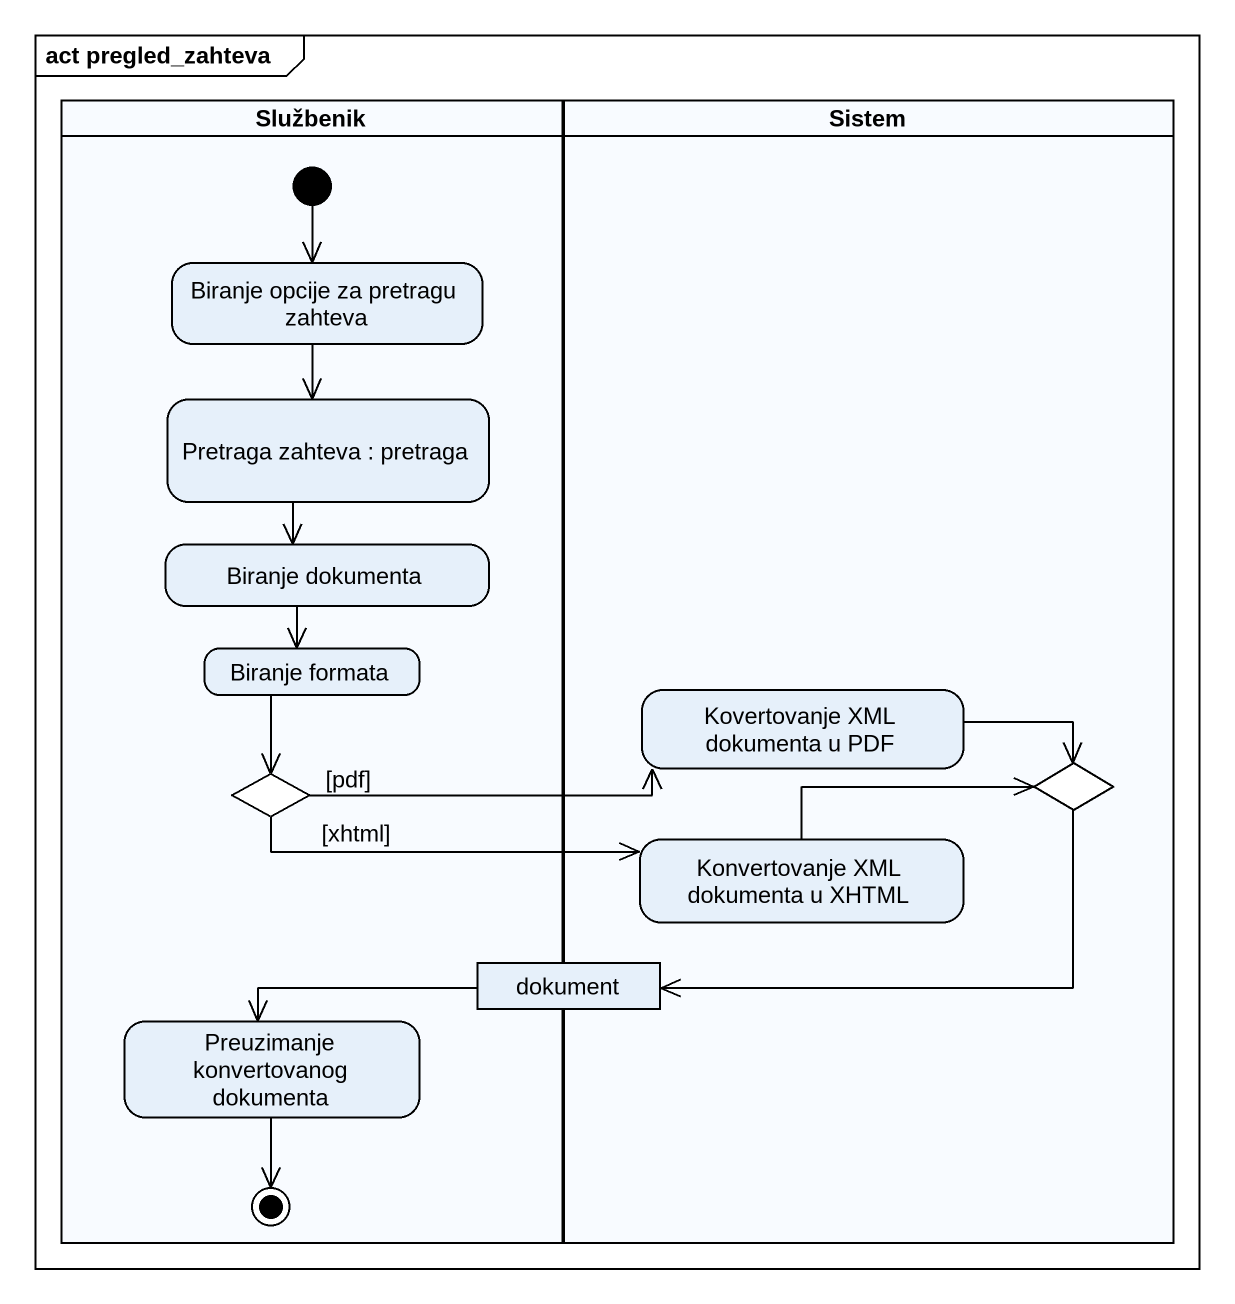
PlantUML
@startuml
mainframe act pregled_zahteva
hide empty description
state Službenik <<partition>> {
  state "Biranje opcije za pretragu zahteva" as Biranje_opcije_za_pretragu
  state "Pretraga zahteva : pretraga" as Pretraga_zahteva
  state "Biranje dokumenta" as Biranje_dokumenta
  state "Biranje formata" as Biranje_formata
  state choice1 <<choice>>
  state "Preuzimanje konvertovanog dokumenta" as Preuzimanje_konvertovanog
  [*] --> Biranje_opcije_za_pretragu
  Preuzimanje_konvertovanog --> [*]
}
state Sistem <<partition>> {
  state "Kovertovanje XML dokumenta u PDF" as Kovertovanje_XML_dokumenta
  state "Konvertovanje XML dokumenta u XHTML" as Konvertovanje_XML_dokumenta
  state choice2 <<choice>>
}
state dokument <<object>>
Biranje_opcije_za_pretragu --> Pretraga_zahteva
Pretraga_zahteva --> Biranje_dokumenta
Biranje_dokumenta --> Biranje_formata
Biranje_formata --> choice1
Kovertovanje_XML_dokumenta -right-> choice2
choice1 -right-> Kovertovanje_XML_dokumenta : [pdf]
choice1 -right-> Konvertovanje_XML_dokumenta : [xhtml]
Konvertovanje_XML_dokumenta -right-> choice2
choice2 -left-> dokument
dokument -left-> Preuzimanje_konvertovanog
@enduml
